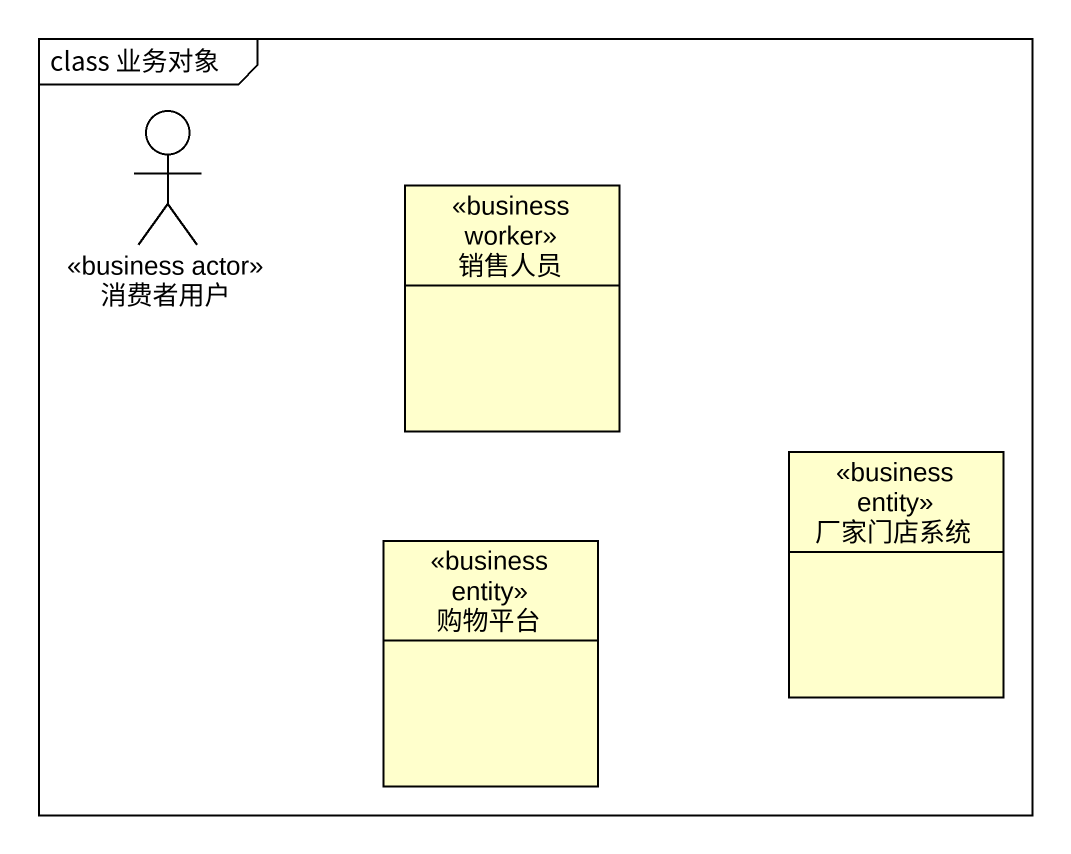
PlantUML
@startuml
mainframe class 业务对象
allowmixing
hide circle
hide empty members
actor 消费者用户 <<business actor>>
class 销售人员 <<business worker>>
class 厂家门店系统 <<business entity>>
class 购物平台 <<business entity>>
@enduml
